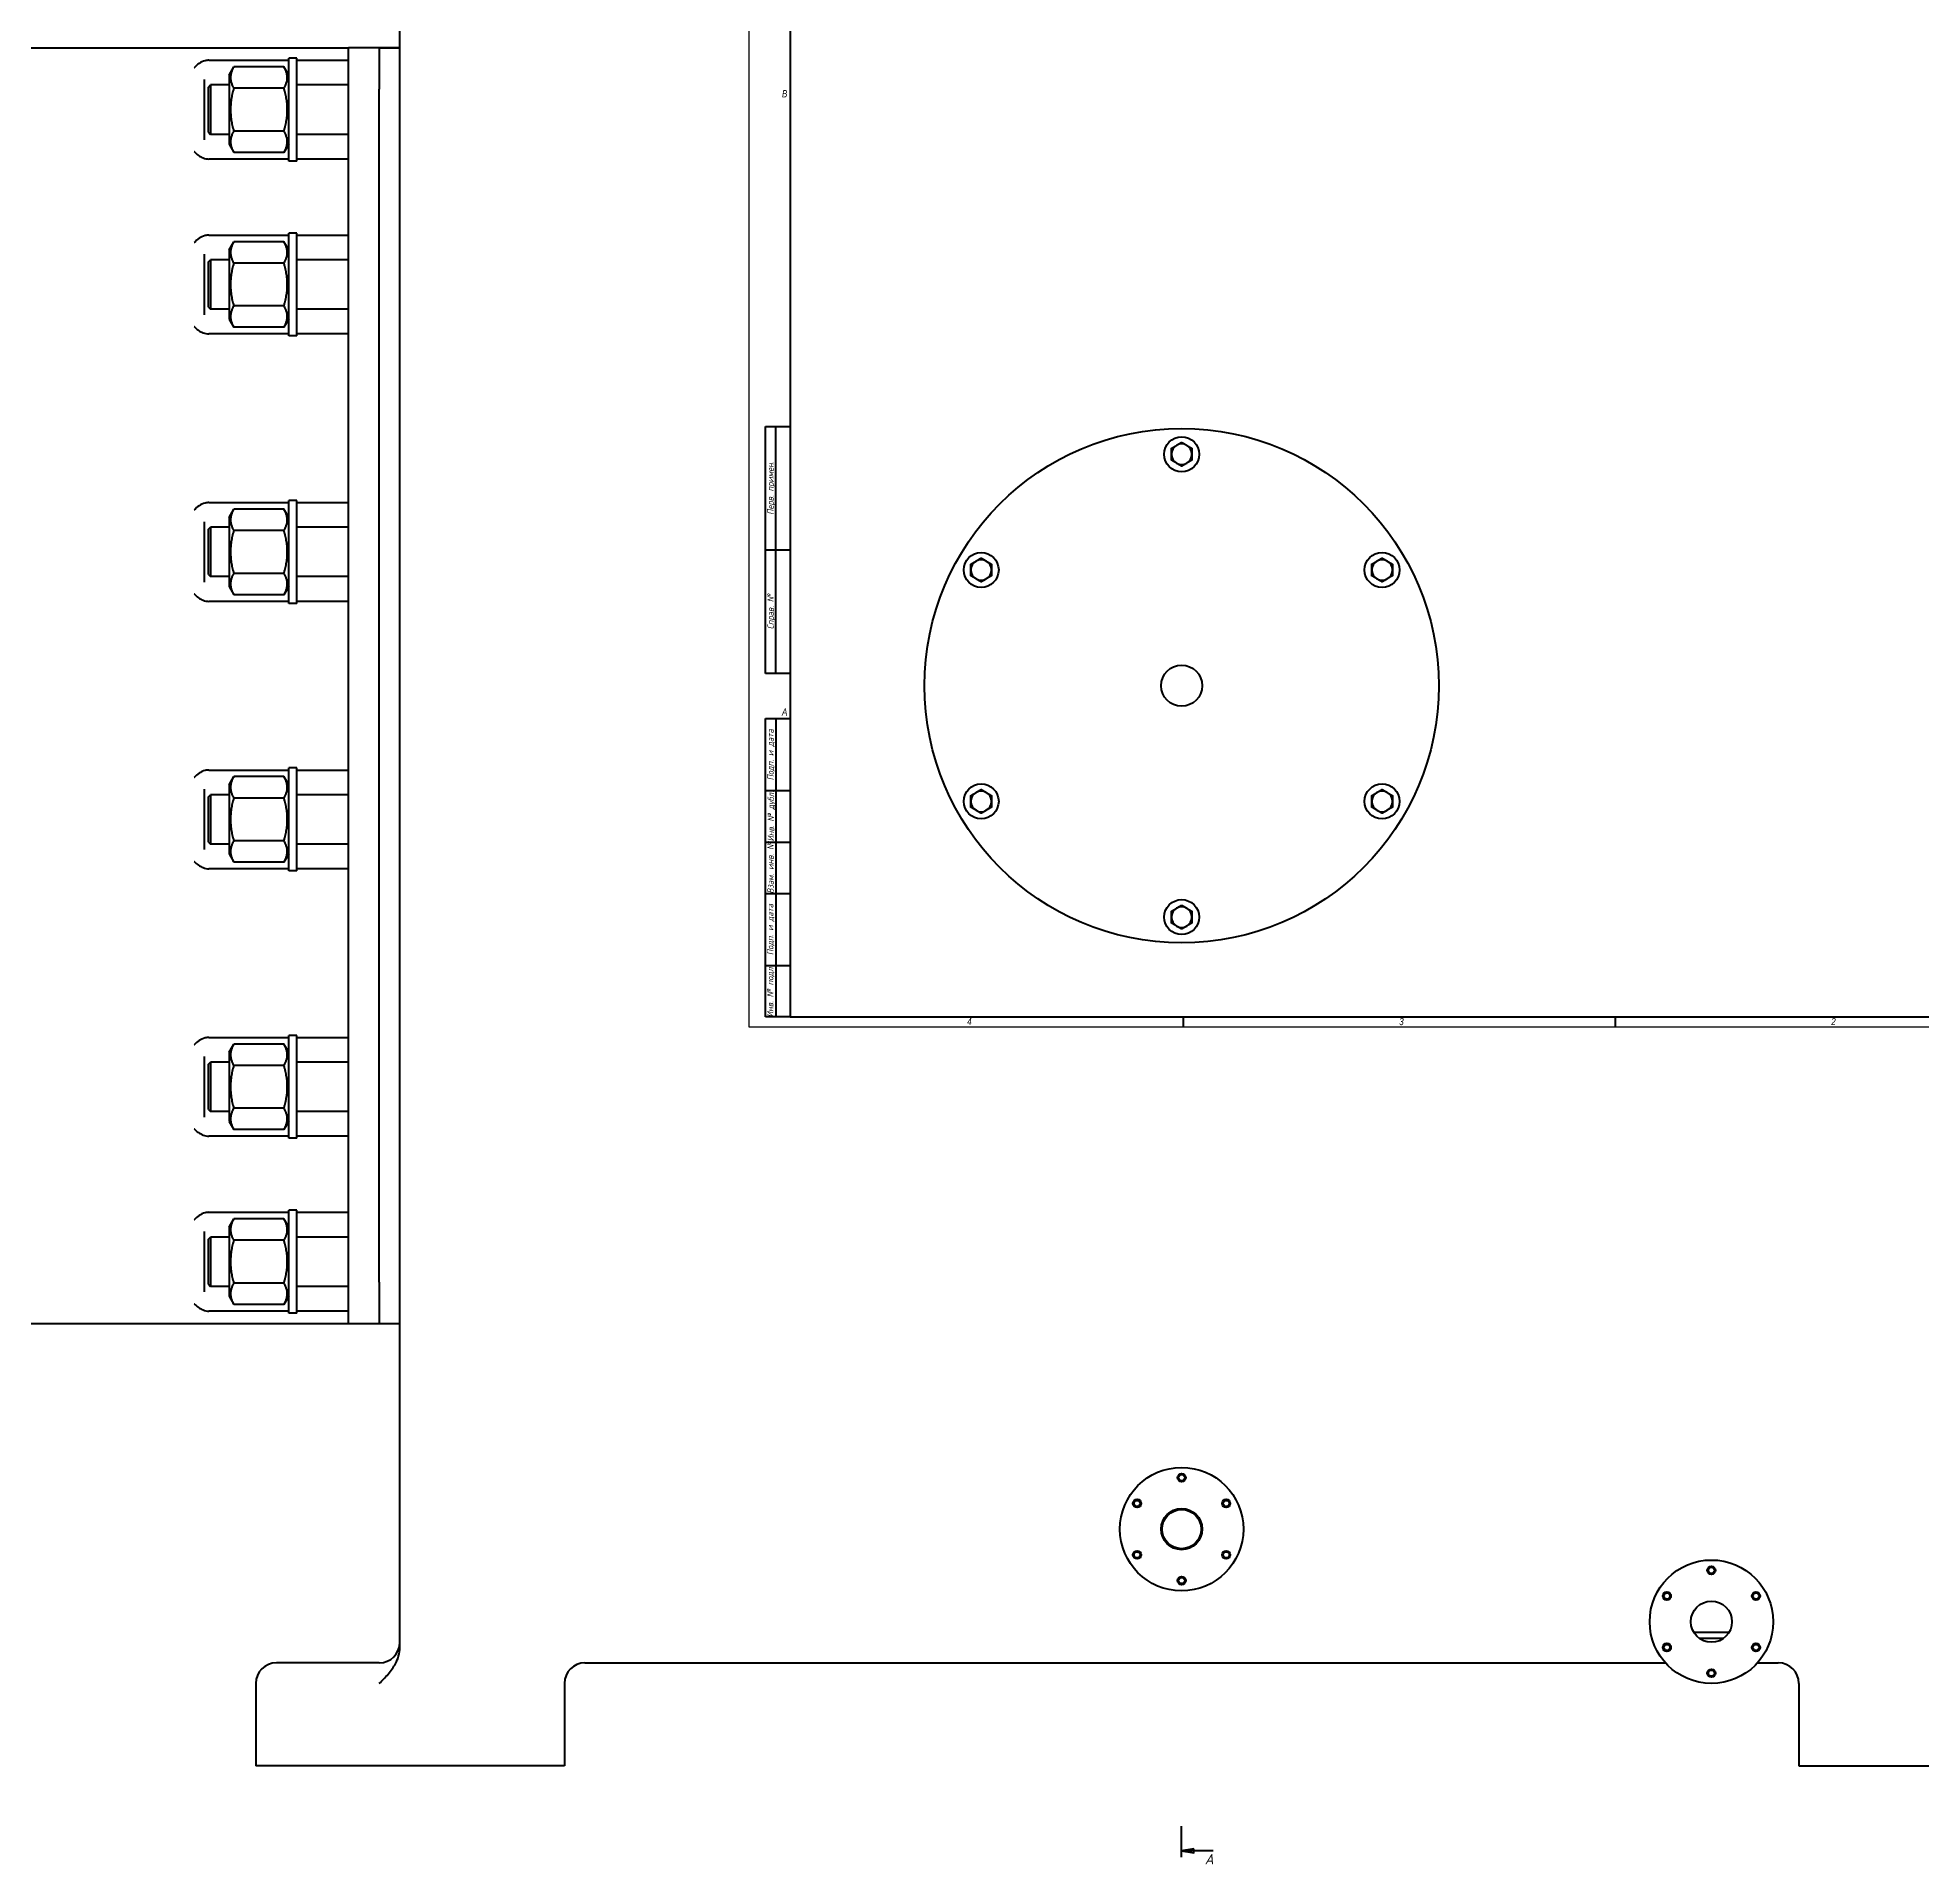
# Model space of a CAD drawing. Header units: millimetres. Extents: x -3927 to 2971, y -407 to 932.
# Drawn here: x -346 to 570, y -407 to 481 of the extents above; entities that cross this region are included whole.
import ezdxf
from ezdxf.enums import TextEntityAlignment as Align

# ---------------------------------------------------------------- set-up
doc = ezdxf.new("R2018")
doc.units = ezdxf.units.MM
doc.linetypes.add('CHAIN', pattern=[0.7087, 0.4724, -0.0591, 0.1181, -0.0591])
for name, color, linetype, lineweight in [('Видимый контур (ГОСТ)', 7, 'Continuous', 50), ('Кромка (ГОСТ)', 7, 'Continuous', 50), ('Линия  разреза (ГОСТ)', 7, 'CHAIN', 70), ('Обозначение (ГОСТ)', 7, 'Continuous', 25), ('Эскизная геометрия (ГОСТ)', 7, 'Continuous', 50)]:
    doc.layers.add(name, color=color, linetype=linetype, lineweight=lineweight)
doc.styles.add('Альтернативный текст (ГОСТ)', font='', dxfattribs={"width": 0.8})
doc.styles.add('Стиль текста112', font='GOST Common Italic.ttf', dxfattribs={"width": 0.8})
doc.styles.add('Увеличенный текст (ГОСТ)', font='GOST Common Italic.ttf')
doc.styles.get('Альтернативный текст (ГОСТ)').set_extended_font_data('Arial', italic=True)

# ---------------------------------------------------------------- blocks, each defined once
blk = doc.blocks.new('Рамки ГОСТ - A1')
at = {"layer": 'Кромка (ГОСТ)', "lineweight": 25}
for p, q in [((0, 0), (0, 594)), ((0, 594), (841, 594)), ((841, 594), (841, 0)), ((841, 0), (0, 0))]:
    blk.add_line(p, q, dxfattribs=at)
at = {"layer": 'Кромка (ГОСТ)'}
for p, q in [((836, 589), (20, 589)), ((20, 589), (20, 5)), ((211, 589), (211, 594)), ((421, 589), (421, 594)), ((631, 589), (631, 594)), ((836, 5), (836, 589)), ((836, 297), (841, 297)), ((20, 5), (836, 5)), ((211, 5), (211, 0)), ((421, 5), (421, 0)), ((631, 5), (631, 0))]:
    blk.add_line(p, q, dxfattribs=at)
at = {"layer": 'Кромка (ГОСТ)', "attachment_point": 1, "style": 'Альтернативный текст (ГОСТ)'}
for s, insert, char_height in [('\\A1;\\fArial|b0|i1;\\H3.5000;4', (106, 593.5), 3.5), ('\\A1;\\fArial|b0|i1;\\H3.5000;3', (316, 593.5), 3.5), ('\\A1;\\fArial|b0|i1;\\H3.5000;2', (526, 593.5), 3.5), ('\\A1;\\fArial|b0|i1;\\H3.5000;1', (736, 593.5), 3.5), ('\\A1;\\fArial|b0|i1;\\H3.5000;B', (16, 455.5), 3.5), ('\\A1;\\fArial|b0|i1;\\H3.5000;B', (837, 445.5), 3.5), ('\\A1;\\fArial|b0|i1;\\H3.5000;A', (16, 155), 3.5), ('\\A1;\\fArial|b0|i1;\\H3.5000;A', (837, 148.5), 3.5), ('\\A1;\\fArial|b0|i1;\\H3.5000;4', (106, 4.5), 3.5), ('\\A1;\\fArial|b0|i1;\\H3.5000;3', (316, 4.5), 3.5), ('\\A1;\\fArial|b0|i1;\\H3.5000;2', (526, 4.5), 3.5), ('\\A1;\\fArial|b0|i1;\\H3.5000;1', (736, 4.5), 3.5), ('\\A1;\\fGOST Common|b0|i1;\\H3.1700;Формат A1', (791, 4.5), 3.17)]:
    blk.add_mtext(s, dxfattribs=dict(at, insert=insert, char_height=char_height))
blk = doc.blocks.new('ГОСТ - Доп. графы 1')
at = {"layer": 'Эскизная геометрия (ГОСТ)'}
for p, q in [((-12, 0), (-12, 145)), ((-12, 145), (0, 145)), ((-7, 145), (-7, 0)), ((-12, 110), (-7, 110)), ((-7, 110), (0, 110)), ((-12, 85), (-7, 85)), ((-7, 85), (0, 85)), ((-12, 60), (-7, 60)), ((-7, 60), (0, 60)), ((-12, 25), (-7, 25)), ((-7, 25), (0, 25)), ((0, 0), (-12, 0))]:
    blk.add_line(p, q, dxfattribs=at)
at = {"layer": 'Обозначение (ГОСТ)', "char_height": 3.17, "attachment_point": 5, "rotation": 90, "style": 'Альтернативный текст (ГОСТ)'}
for s, insert, width in [('\\fGOST Common|b0|i1;\\H3.1700;Подп. и дата', (-9.37, 127.41), 34.7679), ('\\fGOST Common|b0|i1;\\H3.1700;Инв. № дубл.', (-8.95, 97.55), 24.8438), ('\\fGOST Common|b0|i1;\\H3.1700;Взам. инв. №', (-9.58, 72.53), 24.8669), ('\\fGOST Common|b0|i1;\\H3.1700;Подп. и дата', (-9.5, 42.47), 35.1486), ('\\fGOST Common|b0|i1;\\H3.1700;Инв. № подл.', (-9.5, 12.41), 24.9618)]:
    blk.add_mtext(s, dxfattribs=dict(at, insert=insert, width=width))
at = {"layer": 'Обозначение (ГОСТ)', "style": 'Стиль текста112', "width": 0.8}
for tag, p in [('Подп._и_дата_2', (-3.53, 127.51)), ('Инв._номер_дубликата', (-3.41, 97.47)), ('Взамен_инв._номера', (-3.46, 72.53)), ('Подп._и_дата_1', (-3.42, 42.35)), ('ИНВЕНТАРНЫЙ_НОМЕР', (-3.33, 12.68))]:
    blk.add_attdef(tag, text='', height=3.17, rotation=90, dxfattribs=at).set_placement(p, align=Align.MIDDLE_CENTER)
blk = doc.blocks.new('ГОСТ - Доп. графы 2')
at = {"layer": 'Эскизная геометрия (ГОСТ)'}
for p, q in [((-12, 0), (-12, 120)), ((-12, 120), (0, 120)), ((-7, 0), (-7, 120)), ((-12, 60), (0, 60)), ((0, 0), (-12, 0))]:
    blk.add_line(p, q, dxfattribs=at)
at = {"layer": 'Обозначение (ГОСТ)', "char_height": 3.17, "attachment_point": 5, "rotation": 90, "style": 'Альтернативный текст (ГОСТ)'}
for s, insert, width in [('\\fGOST Common|b0|i1;\\H3.1700;Перв. примен.', (-9.19, 90.05), 60.0143), ('\\fGOST Common|b0|i1;\\H3.1700;Справ. №', (-9.1, 30), 59.9357)]:
    blk.add_mtext(s, dxfattribs=dict(at, insert=insert, width=width))
at = {"layer": 'Обозначение (ГОСТ)', "style": 'Стиль текста112', "width": 0.8}
for tag, p in [('Первичная_применяемость', (-3.65, 90.03)), ('Справочный_номер', (-3.55, 30.02))]:
    blk.add_attdef(tag, text='', height=3.17, rotation=90, dxfattribs=at).set_placement(p, align=Align.MIDDLE_CENTER)
blk = doc.blocks.new('2dTransSection0')
at = {"layer": 'Линия  разреза (ГОСТ)', "linetype": 'Continuous', "lineweight": 140}
for p, q in [((210.25, 913.9), (210.25, 928.9)), ((210.25, -403.42), (210.25, -388.42))]:
    blk.add_line(p, q, dxfattribs=at)
at = {"layer": 'Линия  разреза (ГОСТ)', "linetype": 'Continuous'}
for p, q in [((216.25, 926.9), (210.25, 925.9)), ((216.25, 925.9), (210.25, 925.9)), ((210.25, 925.9), (216.25, 924.9)), ((216.25, 924.9), (216.25, 926.9)), ((225.55, 925.9), (216.25, 925.9)), ((216.25, -399.42), (210.25, -400.42)), ((216.25, -400.42), (210.25, -400.42)), ((210.25, -400.42), (216.25, -401.42)), ((216.25, -401.42), (216.25, -399.42)), ((225.55, -400.42), (216.25, -400.42))]:
    blk.add_line(p, q, dxfattribs=at)
at = {"layer": 'Линия  разреза (ГОСТ)', "linetype": 'Continuous', "flags": 128}
for points in [[(216.25, 926.9), (210.25, 925.9), (216.25, 924.9), (216.25, 926.9)], [(216.25, -399.42), (210.25, -400.42), (216.25, -401.42), (216.25, -399.42)]]:
    blk.add_lwpolyline(points, dxfattribs=at)
at = {"layer": 'Линия  разреза (ГОСТ)'}
for points in [[(216.25, 926.9), (210.25, 925.9), (216.25, 924.9), (216.25, 926.9)], [(216.25, -399.42), (210.25, -400.42), (216.25, -401.42), (216.25, -399.42)]]:
    blk.add_solid(points, dxfattribs=at)
at = {"layer": 'Линия  разреза (ГОСТ)', "char_height": 5, "attachment_point": 7, "style": 'Увеличенный текст (ГОСТ)'}
for insert in [(221.46, 927.4), (221.46, -406.92)]:
    blk.add_mtext('A', dxfattribs=dict(at, insert=insert))

msp = doc.modelspace()

# ---------------------------------------------------------------- linework, layer by layer
at = {"layer": 'Видимый контур (ГОСТ)'}
for p, q in [((-169.75, -301.68), (-169.75, 581)), ((-753.18, 476), (-194.75, 476)), ((-262.53, 470), (-223.75, 470)), ((-223.75, 421), (-223.75, 471)), ((-219.75, 471), (-223.75, 471)), ((-219.75, 421), (-219.75, 471)), ((-219.75, 470), (-194.75, 470)), ((-194.75, 456), (-194.75, 476)), ((-169.75, 476), (-194.75, 476)), ((-179.75, 476), (-169.75, 476)), ((-179.75, 476), (-179.75, 456)), ((-264.75, 431.3), (-264.75, 460.7)), ((-252.75, 462.8), (-250.45, 466.78)), ((-252.75, 462.8), (-252.75, 429.2)), ((-226.05, 466.78), (-250.45, 466.78)), ((-223.75, 462.8), (-226.05, 466.78)), ((-262.75, 457), (-261.75, 458)), ((-262.75, 435), (-262.75, 457)), ((-261.75, 458), (-261.75, 434)), ((-252.75, 458), (-261.75, 458)), ((-226.05, 456.39), (-250.45, 456.39)), ((-194.75, 458), (-219.75, 458)), ((-194.75, -124), (-194.75, 456)), ((-179.75, -124), (-179.75, 456)), ((-262.75, 435), (-261.75, 434)), ((-252.75, 434), (-261.75, 434)), ((-226.05, 435.61), (-250.45, 435.61)), ((-194.75, 434), (-219.75, 434)), ((-223.75, 422), (-262.53, 422)), ((-252.75, 429.2), (-250.45, 425.22)), ((-226.05, 425.22), (-250.45, 425.22)), ((-223.75, 429.2), (-226.05, 425.22)), ((-194.75, 422), (-219.75, 422)), ((-219.75, 421), (-223.75, 421)), ((-262.53, 385), (-223.75, 385)), ((-223.75, 336), (-223.75, 386)), ((-219.75, 386), (-223.75, 386)), ((-219.75, 336), (-219.75, 386)), ((-219.75, 385), (-194.75, 385)), ((-264.75, 346.3), (-264.75, 375.7)), ((-252.75, 377.8), (-250.45, 381.78)), ((-252.75, 377.8), (-252.75, 344.2)), ((-226.05, 381.78), (-250.45, 381.78)), ((-223.75, 377.8), (-226.05, 381.78)), ((-262.75, 372), (-261.75, 373)), ((-262.75, 350), (-262.75, 372)), ((-261.75, 373), (-261.75, 349)), ((-252.75, 373), (-261.75, 373)), ((-226.05, 371.39), (-250.45, 371.39)), ((-194.75, 373), (-219.75, 373)), ((-262.75, 350), (-261.75, 349)), ((-252.75, 349), (-261.75, 349)), ((-226.05, 350.61), (-250.45, 350.61)), ((-194.75, 349), (-219.75, 349)), ((-252.75, 344.2), (-250.45, 340.22)), ((-226.05, 340.22), (-250.45, 340.22)), ((-223.75, 344.2), (-226.05, 340.22)), ((-223.75, 337), (-262.53, 337)), ((-219.75, 336), (-223.75, 336)), ((-194.75, 337), (-219.75, 337)), ((-262.53, 255), (-223.75, 255)), ((-252.75, 247.8), (-250.45, 251.78)), ((-252.75, 247.8), (-252.75, 214.2)), ((-226.05, 251.78), (-250.45, 251.78)), ((-223.75, 247.8), (-226.05, 251.78)), ((-223.75, 206), (-223.75, 256)), ((-219.75, 256), (-223.75, 256)), ((-219.75, 206), (-219.75, 256)), ((-219.75, 255), (-194.75, 255)), ((-264.75, 216.3), (-264.75, 245.7)), ((-262.75, 242), (-261.75, 243)), ((-262.75, 220), (-262.75, 242)), ((-261.75, 243), (-261.75, 219)), ((-252.75, 243), (-261.75, 243)), ((-226.05, 241.39), (-250.45, 241.39)), ((-194.75, 243), (-219.75, 243)), ((-262.75, 220), (-261.75, 219)), ((-226.05, 220.61), (-250.45, 220.61)), ((-252.75, 219), (-261.75, 219)), ((-252.75, 214.2), (-250.45, 210.22)), ((-223.75, 214.2), (-226.05, 210.22)), ((-194.75, 219), (-219.75, 219)), ((-223.75, 207), (-262.53, 207)), ((-226.05, 210.22), (-250.45, 210.22)), ((-219.75, 206), (-223.75, 206)), ((-194.75, 207), (-219.75, 207)), ((-262.53, 125), (-223.75, 125)), ((-252.75, 117.8), (-250.45, 121.78)), ((-226.05, 121.78), (-250.45, 121.78)), ((-223.75, 117.8), (-226.05, 121.78)), ((-223.75, 76), (-223.75, 126)), ((-219.75, 126), (-223.75, 126)), ((-219.75, 76), (-219.75, 126)), ((-219.75, 125), (-194.75, 125)), ((-264.75, 86.3), (-264.75, 115.7)), ((-262.75, 112), (-261.75, 113)), ((-262.75, 90), (-262.75, 112)), ((-261.75, 113), (-261.75, 89)), ((-252.75, 113), (-261.75, 113)), ((-252.75, 117.8), (-252.75, 84.2)), ((-226.05, 111.39), (-250.45, 111.39)), ((-194.75, 113), (-219.75, 113)), ((-262.75, 90), (-261.75, 89)), ((-252.75, 89), (-261.75, 89)), ((-252.75, 84.2), (-250.45, 80.22)), ((-226.05, 90.61), (-250.45, 90.61)), ((-223.75, 84.2), (-226.05, 80.22)), ((-194.75, 89), (-219.75, 89)), ((-223.75, 77), (-262.53, 77)), ((-226.05, 80.22), (-250.45, 80.22)), ((-219.75, 76), (-223.75, 76)), ((-194.75, 77), (-219.75, 77)), ((-262.53, -5), (-223.75, -5)), ((-252.75, -12.2), (-250.45, -8.22)), ((-226.05, -8.22), (-250.45, -8.22)), ((-223.75, -12.2), (-226.05, -8.22)), ((-223.75, -54), (-223.75, -4)), ((-219.75, -4), (-223.75, -4)), ((-219.75, -54), (-219.75, -4)), ((-219.75, -5), (-194.75, -5)), ((-264.75, -43.7), (-264.75, -14.3)), ((-262.75, -18), (-261.75, -17)), ((-262.75, -40), (-262.75, -18)), ((-261.75, -17), (-261.75, -41)), ((-252.75, -17), (-261.75, -17)), ((-252.75, -12.2), (-252.75, -45.8)), ((-194.75, -17), (-219.75, -17)), ((-226.05, -18.61), (-250.45, -18.61)), ((-262.75, -40), (-261.75, -41)), ((-252.75, -41), (-261.75, -41)), ((-252.75, -45.8), (-250.45, -49.78)), ((-226.05, -39.39), (-250.45, -39.39)), ((-223.75, -45.8), (-226.05, -49.78)), ((-194.75, -41), (-219.75, -41)), ((-223.75, -53), (-262.53, -53)), ((-226.05, -49.78), (-250.45, -49.78)), ((-219.75, -54), (-223.75, -54)), ((-194.75, -53), (-219.75, -53)), ((-262.53, -90), (-223.75, -90)), ((-223.75, -139), (-223.75, -89)), ((-219.75, -89), (-223.75, -89)), ((-219.75, -139), (-219.75, -89)), ((-219.75, -90), (-194.75, -90)), ((-264.75, -128.7), (-264.75, -99.3)), ((-252.75, -97.2), (-250.45, -93.22)), ((-252.75, -97.2), (-252.75, -130.8)), ((-226.05, -93.22), (-250.45, -93.22)), ((-223.75, -97.2), (-226.05, -93.22)), ((-262.75, -103), (-261.75, -102)), ((-262.75, -125), (-262.75, -103)), ((-261.75, -102), (-261.75, -126)), ((-252.75, -102), (-261.75, -102)), ((-226.05, -103.61), (-250.45, -103.61)), ((-194.75, -102), (-219.75, -102)), ((-262.75, -125), (-261.75, -126)), ((-252.75, -126), (-261.75, -126)), ((-226.05, -124.39), (-250.45, -124.39)), ((-194.75, -126), (-219.75, -126)), ((-194.75, -144), (-194.75, -124)), ((-179.75, -124), (-179.75, -144)), ((-252.75, -130.8), (-250.45, -134.78)), ((-226.05, -134.78), (-250.45, -134.78)), ((-223.75, -130.8), (-226.05, -134.78)), ((-824.75, -144), (-194.75, -144)), ((-223.75, -138), (-262.53, -138)), ((-219.75, -139), (-223.75, -139)), ((-194.75, -138), (-219.75, -138)), ((-194.75, -144), (-169.75, -144)), ((-179.75, -144), (-169.75, -144)), ((459.09, -294), (476.41, -294)), ((461.75, -297), (473.75, -297)), ((-179.75, -309), (-229.75, -309)), ((-79.75, -309), (445.39, -309)), ((490.11, -309), (500.25, -309)), ((-239.75, -319), (-239.75, -359)), ((-89.75, -319), (-89.75, -359)), ((510.25, -319), (510.25, -359)), ((-229.75, -359), (-239.75, -359)), ((-89.75, -359), (-229.75, -359)), ((510.25, -359), (650.25, -359))]:
    msp.add_line(p, q, dxfattribs=at)
for centre, radius in [((210.25, 166), 125), ((210.25, 278.5), 8.5), ((112.82, 222.25), 8.5), ((307.68, 222.25), 8.5), ((210.25, 166), 10), ((112.82, 109.75), 8.5), ((307.68, 109.75), 8.5), ((210.25, 53.5), 8.5), ((210.25, -244), 30), ((210.25, -219), 2), ((210.25, -219), 1.5), ((188.6, -231.5), 2), ((188.6, -231.5), 1.5), ((210.25, -244), 10), ((210.25, -244), 9.5), ((231.9, -231.5), 2), ((231.9, -231.5), 1.5), ((188.6, -256.5), 2), ((188.6, -256.5), 1.5), ((231.9, -256.5), 2), ((231.9, -256.5), 1.5), ((467.75, -289), 30), ((467.75, -264), 2), ((467.75, -264), 1.5), ((210.25, -269), 2), ((210.25, -269), 1.5), ((446.1, -276.5), 2), ((489.4, -276.5), 2), ((446.1, -276.5), 1.5), ((467.75, -289), 10), ((489.4, -276.5), 1.5), ((446.1, -301.5), 2), ((446.1, -301.5), 1.5), ((489.4, -301.5), 2), ((489.4, -301.5), 1.5), ((467.75, -314), 2), ((467.75, -314), 1.5)]:
    msp.add_circle(centre, radius, dxfattribs=at)
for centre, radius, start, end in [((210.25, 278.5), 5, 120, 180), ((210.25, 278.5), 5, 180, 240), ((210.25, 278.5), 5, 60, 120), ((210.25, 278.5), 5, 0, 60), ((210.25, 278.5), 5, 300, 0), ((210.25, 278.5), 5, 240, 300), ((112.82, 222.25), 5, 120, 180), ((112.82, 222.25), 5, 180, 240), ((112.82, 222.25), 5, 60, 120), ((112.82, 222.25), 5, 0, 60), ((112.82, 222.25), 5, 300, 0), ((307.68, 222.25), 5, 120, 180), ((307.68, 222.25), 5, 180, 240), ((307.68, 222.25), 5, 60, 120), ((307.68, 222.25), 5, 0, 60), ((307.68, 222.25), 5, 300, 0), ((112.82, 222.25), 5, 240, 300), ((307.68, 222.25), 5, 240, 300), ((112.82, 109.75), 5, 120, 180), ((112.82, 109.75), 5, 60, 120), ((112.82, 109.75), 5, 0, 60), ((307.68, 109.75), 5, 120, 180), ((307.68, 109.75), 5, 60, 120), ((307.68, 109.75), 5, 0, 60), ((112.82, 109.75), 5, 180, 240), ((112.82, 109.75), 5, 240, 300), ((112.82, 109.75), 5, 300, 0), ((307.68, 109.75), 5, 180, 240), ((307.68, 109.75), 5, 240, 300), ((307.68, 109.75), 5, 300, 0), ((210.25, 53.5), 5, 120, 180), ((210.25, 53.5), 5, 60, 120), ((210.25, 53.5), 5, 0, 60), ((210.25, 53.5), 5, 180, 240), ((210.25, 53.5), 5, 240, 300), ((210.25, 53.5), 5, 300, 0), ((-179.75, -299), 10, 270, 0), ((-229.75, -319), 10, 90, 180), ((-79.75, -319), 10, 90, 180), ((500.25, -319), 10, 0, 90)]:
    msp.add_arc(centre, radius, start, end, dxfattribs=at)
for points, knots in [([(-262.53, 470), (-263.14, 470), (-263.75, 469.93), (-265.56, 469.5), (-266.54, 468.97), (-268.14, 467.91), (-268.94, 467.21), (-269.74, 466.4), (-269.75, 466.4), (-269.75, 466.4)], [0, 0, 0, 0, 0.182743, 0.182743, 0.556925, 0.556925, 1.019099, 1.019099, 1.020992, 1.020992, 1.020992, 1.020992]), ([(-269.75, 425.6), (-269.75, 425.6), (-269.74, 425.6), (-269.09, 424.94), (-268.39, 424.31), (-266.93, 423.26), (-266.19, 422.85), (-264.47, 422.19), (-263.51, 422), (-262.53, 422)], [-0.0013895, -0.0013895, -0.0013895, -0.0013895, 0, 0, 0.2765616, 0.2765616, 0.533128, 0.533128, 0.8265328, 0.8265328, 0.8265328, 0.8265328]), ([(-262.53, 385), (-263.14, 385), (-263.75, 384.93), (-265.56, 384.5), (-266.54, 383.97), (-268.14, 382.91), (-268.94, 382.21), (-269.74, 381.4), (-269.75, 381.4), (-269.75, 381.4)], [0, 0, 0, 0, 0.182743, 0.182743, 0.556925, 0.556925, 1.019096, 1.019096, 1.020989, 1.020989, 1.020989, 1.020989]), ([(-269.75, 340.6), (-269.75, 340.6), (-269.74, 340.6), (-269.09, 339.94), (-268.39, 339.31), (-266.93, 338.26), (-266.19, 337.85), (-264.47, 337.19), (-263.51, 337), (-262.53, 337)], [-0.0013895, -0.0013895, -0.0013895, -0.0013895, 0, 0, 0.2765611, 0.2765611, 0.5331269, 0.5331269, 0.826531, 0.826531, 0.826531, 0.826531]), ([(-262.53, 255), (-263.14, 255), (-263.75, 254.93), (-265.56, 254.5), (-266.54, 253.97), (-268.14, 252.91), (-268.94, 252.21), (-269.74, 251.4), (-269.75, 251.4), (-269.75, 251.4)], [0, 0, 0, 0, 0.182743, 0.182743, 0.556925, 0.556925, 1.019099, 1.019099, 1.020992, 1.020992, 1.020992, 1.020992]), ([(-269.75, 210.6), (-269.75, 210.6), (-269.74, 210.6), (-269.09, 209.94), (-268.39, 209.31), (-266.93, 208.26), (-266.19, 207.85), (-264.47, 207.19), (-263.51, 207), (-262.53, 207)], [-0.0013895, -0.0013895, -0.0013895, -0.0013895, 0, 0, 0.2765616, 0.2765616, 0.533128, 0.533128, 0.8265328, 0.8265328, 0.8265328, 0.8265328]), ([(-262.53, 125), (-263.14, 125), (-263.75, 124.93), (-265.56, 124.5), (-266.54, 123.97), (-268.14, 122.91), (-268.94, 122.21), (-269.74, 121.4), (-269.75, 121.4), (-269.75, 121.4)], [0, 0, 0, 0, 0.182743, 0.182743, 0.556925, 0.556925, 1.019099, 1.019099, 1.020992, 1.020992, 1.020992, 1.020992]), ([(-269.75, 80.6), (-269.75, 80.6), (-269.74, 80.6), (-269.09, 79.94), (-268.39, 79.31), (-266.93, 78.26), (-266.19, 77.85), (-264.47, 77.19), (-263.51, 77), (-262.53, 77)], [-0.0013895, -0.0013895, -0.0013895, -0.0013895, 0, 0, 0.2765628, 0.2765628, 0.5331303, 0.5331303, 0.8265363, 0.8265363, 0.8265363, 0.8265363]), ([(-262.53, -5), (-263.14, -5), (-263.75, -5.07), (-265.56, -5.5), (-266.54, -6.03), (-268.14, -7.09), (-268.94, -7.79), (-269.74, -8.6), (-269.75, -8.6), (-269.75, -8.6)], [0, 0, 0, 0, 0.182743, 0.182743, 0.556925, 0.556925, 1.019099, 1.019099, 1.020992, 1.020992, 1.020992, 1.020992]), ([(-269.75, -49.4), (-269.75, -49.4), (-269.74, -49.4), (-269.09, -50.06), (-268.39, -50.69), (-266.93, -51.74), (-266.19, -52.15), (-264.47, -52.81), (-263.51, -53), (-262.53, -53)], [-0.0013895, -0.0013895, -0.0013895, -0.0013895, 0, 0, 0.2765616, 0.2765616, 0.533128, 0.533128, 0.8265328, 0.8265328, 0.8265328, 0.8265328]), ([(-262.53, -90), (-263.14, -90), (-263.75, -90.07), (-265.56, -90.5), (-266.54, -91.03), (-268.14, -92.09), (-268.94, -92.79), (-269.74, -93.6), (-269.75, -93.6), (-269.75, -93.6)], [0, 0, 0, 0, 0.182743, 0.182743, 0.556925, 0.556925, 1.019093, 1.019093, 1.020986, 1.020986, 1.020986, 1.020986]), ([(-269.75, -134.4), (-269.75, -134.4), (-269.74, -134.4), (-269.09, -135.06), (-268.39, -135.69), (-266.93, -136.74), (-266.19, -137.15), (-264.47, -137.81), (-263.51, -138), (-262.53, -138)], [-0.0013895, -0.0013895, -0.0013895, -0.0013895, 0, 0, 0.2765616, 0.2765616, 0.533128, 0.533128, 0.8265328, 0.8265328, 0.8265328, 0.8265328]), ([(-179.75, -319), (-178.36, -317.61), (-176.84, -316.09), (-174.04, -312.85), (-172.78, -311.12), (-171.25, -308.27), (-170.7, -306.99), (-169.94, -304.33), (-169.75, -302.95), (-169.75, -301.68)], [0, 0, 0, 0, 0.587814, 0.587814, 1.175628, 1.175628, 1.557944, 1.557944, 1.94026, 1.94026, 1.94026, 1.94026])]:
    msp.add_open_spline(points, degree=3, knots=knots, dxfattribs=at)
for points, weights in [([(-250.45, 466.78), (-253.45, 461.59), (-250.45, 456.39)], [1.09321713788, 1.26233841767, 1.09321713788]), ([(-226.05, 456.39), (-223.05, 461.59), (-226.05, 466.78)], [1.09321713788, 1.26233841767, 1.09321713788]), ([(-250.45, 456.39), (-253.45, 446), (-250.45, 435.61)], [1.09321713788, 1.26233841767, 1.09321713788]), ([(-226.05, 435.61), (-223.05, 446), (-226.05, 456.39)], [1.09321713788, 1.26233841767, 1.09321713788]), ([(-250.45, 435.61), (-253.45, 430.41), (-250.45, 425.22)], [1.09321713788, 1.26233841767, 1.09321713788]), ([(-226.05, 425.22), (-223.05, 430.41), (-226.05, 435.61)], [1.09321713788, 1.26233841767, 1.09321713788]), ([(-250.45, 381.78), (-253.45, 376.59), (-250.45, 371.39)], [1.09321713788, 1.26233841767, 1.09321713788]), ([(-226.05, 371.39), (-223.05, 376.59), (-226.05, 381.78)], [1.09321713788, 1.26233841767, 1.09321713788]), ([(-250.45, 371.39), (-253.45, 361), (-250.45, 350.61)], [1.09321713788, 1.26233841767, 1.09321713788]), ([(-226.05, 350.61), (-223.05, 361), (-226.05, 371.39)], [1.09321713788, 1.26233841767, 1.09321713788]), ([(-250.45, 350.61), (-253.45, 345.41), (-250.45, 340.22)], [1.09321713788, 1.26233841767, 1.09321713788]), ([(-226.05, 340.22), (-223.05, 345.41), (-226.05, 350.61)], [1.09321713788, 1.26233841767, 1.09321713788]), ([(207.75, 282.83), (208.91, 283.5), (210.25, 284.27)], [1, 1.13093581243, 1.18718660813]), ([(210.25, 284.27), (211.59, 283.5), (212.75, 282.83)], [1.18718660813, 1.13093581243, 1]), ([(205.25, 281.39), (206.59, 282.16), (207.75, 282.83)], [1.18718660813, 1.13093581243, 1]), ([(205.25, 278.5), (205.25, 279.84), (205.25, 281.39)], [1, 1.13093581243, 1.18718660813]), ([(205.25, 275.61), (205.25, 277.16), (205.25, 278.5)], [1.18718660813, 1.13093581243, 1]), ([(207.75, 274.17), (206.59, 274.84), (205.25, 275.61)], [1, 1.13093581243, 1.18718660813]), ([(212.75, 282.83), (213.91, 282.16), (215.25, 281.39)], [1, 1.13093581243, 1.18718660813]), ([(215.25, 275.61), (213.91, 274.84), (212.75, 274.17)], [1.18718660813, 1.13093581243, 1]), ([(215.25, 281.39), (215.25, 279.84), (215.25, 278.5)], [1.18718660813, 1.13093581243, 1]), ([(215.25, 278.5), (215.25, 277.16), (215.25, 275.61)], [1, 1.13093581243, 1.18718660813]), ([(210.25, 272.73), (208.91, 273.5), (207.75, 274.17)], [1.18718660813, 1.13093581243, 1]), ([(212.75, 274.17), (211.59, 273.5), (210.25, 272.73)], [1, 1.13093581243, 1.18718660813]), ([(-250.45, 251.78), (-253.45, 246.59), (-250.45, 241.39)], [1.09321713788, 1.26233841767, 1.09321713788]), ([(-226.05, 241.39), (-223.05, 246.59), (-226.05, 251.78)], [1.09321713788, 1.26233841767, 1.09321713788]), ([(-250.45, 241.39), (-253.45, 231), (-250.45, 220.61)], [1.09321713788, 1.26233841767, 1.09321713788]), ([(-226.05, 220.61), (-223.05, 231), (-226.05, 241.39)], [1.09321713788, 1.26233841767, 1.09321713788]), ([(-250.45, 220.61), (-253.45, 215.41), (-250.45, 210.22)], [1.09321713788, 1.26233841767, 1.09321713788]), ([(-226.05, 210.22), (-223.05, 215.41), (-226.05, 220.61)], [1.09321713788, 1.26233841767, 1.09321713788]), ([(107.82, 225.14), (109.16, 225.91), (110.32, 226.58)], [1.18718660813, 1.13093581243, 1]), ([(107.82, 222.25), (107.82, 223.59), (107.82, 225.14)], [1, 1.13093581243, 1.18718660813]), ([(107.82, 219.36), (107.82, 220.91), (107.82, 222.25)], [1.18718660813, 1.13093581243, 1]), ([(110.32, 226.58), (111.48, 227.25), (112.82, 228.02)], [1, 1.13093581243, 1.18718660813]), ([(112.82, 228.02), (114.16, 227.25), (115.32, 226.58)], [1.18718660813, 1.13093581243, 1]), ([(115.32, 226.58), (116.48, 225.91), (117.82, 225.14)], [1, 1.13093581243, 1.18718660813]), ([(117.82, 225.14), (117.82, 223.59), (117.82, 222.25)], [1.18718660813, 1.13093581243, 1]), ([(117.82, 222.25), (117.82, 220.91), (117.82, 219.36)], [1, 1.13093581243, 1.18718660813]), ([(302.68, 225.14), (304.02, 225.91), (305.18, 226.58)], [1.18718660813, 1.13093581243, 1]), ([(302.68, 222.25), (302.68, 223.59), (302.68, 225.14)], [1, 1.13093581243, 1.18718660813]), ([(302.68, 219.36), (302.68, 220.91), (302.68, 222.25)], [1.18718660813, 1.13093581243, 1]), ([(305.18, 226.58), (306.34, 227.25), (307.68, 228.02)], [1, 1.13093581243, 1.18718660813]), ([(307.68, 228.02), (309.02, 227.25), (310.18, 226.58)], [1.18718660813, 1.13093581243, 1]), ([(310.18, 226.58), (311.34, 225.91), (312.68, 225.14)], [1, 1.13093581243, 1.18718660813]), ([(312.68, 225.14), (312.68, 223.59), (312.68, 222.25)], [1.18718660813, 1.13093581243, 1]), ([(312.68, 222.25), (312.68, 220.91), (312.68, 219.36)], [1, 1.13093581243, 1.18718660813]), ([(110.32, 217.92), (109.16, 218.59), (107.82, 219.36)], [1, 1.13093581243, 1.18718660813]), ([(112.82, 216.48), (111.48, 217.25), (110.32, 217.92)], [1.18718660813, 1.13093581243, 1]), ([(115.32, 217.92), (114.16, 217.25), (112.82, 216.48)], [1, 1.13093581243, 1.18718660813]), ([(117.82, 219.36), (116.48, 218.59), (115.32, 217.92)], [1.18718660813, 1.13093581243, 1]), ([(305.18, 217.92), (304.02, 218.59), (302.68, 219.36)], [1, 1.13093581243, 1.18718660813]), ([(307.68, 216.48), (306.34, 217.25), (305.18, 217.92)], [1.18718660813, 1.13093581243, 1]), ([(310.18, 217.92), (309.02, 217.25), (307.68, 216.48)], [1, 1.13093581243, 1.18718660813]), ([(312.68, 219.36), (311.34, 218.59), (310.18, 217.92)], [1.18718660813, 1.13093581243, 1]), ([(-250.45, 121.78), (-253.45, 116.59), (-250.45, 111.39)], [1.09321713788, 1.26233841767, 1.09321713788]), ([(-226.05, 111.39), (-223.05, 116.59), (-226.05, 121.78)], [1.09321713788, 1.26233841767, 1.09321713788]), ([(-250.45, 111.39), (-253.45, 101), (-250.45, 90.61)], [1.09321713788, 1.26233841767, 1.09321713788]), ([(-226.05, 90.61), (-223.05, 101), (-226.05, 111.39)], [1.09321713788, 1.26233841767, 1.09321713788]), ([(107.82, 112.64), (109.16, 113.41), (110.32, 114.08)], [1.18718660813, 1.13093581243, 1]), ([(107.82, 109.75), (107.82, 111.09), (107.82, 112.64)], [1, 1.13093581243, 1.18718660813]), ([(110.32, 114.08), (111.48, 114.75), (112.82, 115.52)], [1, 1.13093581243, 1.18718660813]), ([(112.82, 115.52), (114.16, 114.75), (115.32, 114.08)], [1.18718660813, 1.13093581243, 1]), ([(115.32, 114.08), (116.48, 113.41), (117.82, 112.64)], [1, 1.13093581243, 1.18718660813]), ([(117.82, 112.64), (117.82, 111.09), (117.82, 109.75)], [1.18718660813, 1.13093581243, 1]), ([(302.68, 112.64), (304.02, 113.41), (305.18, 114.08)], [1.18718660813, 1.13093581243, 1]), ([(302.68, 109.75), (302.68, 111.09), (302.68, 112.64)], [1, 1.13093581243, 1.18718660813]), ([(305.18, 114.08), (306.34, 114.75), (307.68, 115.52)], [1, 1.13093581243, 1.18718660813]), ([(307.68, 115.52), (309.02, 114.75), (310.18, 114.08)], [1.18718660813, 1.13093581243, 1]), ([(310.18, 114.08), (311.34, 113.41), (312.68, 112.64)], [1, 1.13093581243, 1.18718660813]), ([(312.68, 112.64), (312.68, 111.09), (312.68, 109.75)], [1.18718660813, 1.13093581243, 1]), ([(107.82, 106.86), (107.82, 108.41), (107.82, 109.75)], [1.18718660813, 1.13093581243, 1]), ([(110.32, 105.42), (109.16, 106.09), (107.82, 106.86)], [1, 1.13093581243, 1.18718660813]), ([(112.82, 103.98), (111.48, 104.75), (110.32, 105.42)], [1.18718660813, 1.13093581243, 1]), ([(115.32, 105.42), (114.16, 104.75), (112.82, 103.98)], [1, 1.13093581243, 1.18718660813]), ([(117.82, 106.86), (116.48, 106.09), (115.32, 105.42)], [1.18718660813, 1.13093581243, 1]), ([(117.82, 109.75), (117.82, 108.41), (117.82, 106.86)], [1, 1.13093581243, 1.18718660813]), ([(302.68, 106.86), (302.68, 108.41), (302.68, 109.75)], [1.18718660813, 1.13093581243, 1]), ([(305.18, 105.42), (304.02, 106.09), (302.68, 106.86)], [1, 1.13093581243, 1.18718660813]), ([(307.68, 103.98), (306.34, 104.75), (305.18, 105.42)], [1.18718660813, 1.13093581243, 1]), ([(310.18, 105.42), (309.02, 104.75), (307.68, 103.98)], [1, 1.13093581243, 1.18718660813]), ([(312.68, 106.86), (311.34, 106.09), (310.18, 105.42)], [1.18718660813, 1.13093581243, 1]), ([(312.68, 109.75), (312.68, 108.41), (312.68, 106.86)], [1, 1.13093581243, 1.18718660813]), ([(-250.45, 90.61), (-253.45, 85.41), (-250.45, 80.22)], [1.09321713788, 1.26233841767, 1.09321713788]), ([(-226.05, 80.22), (-223.05, 85.41), (-226.05, 90.61)], [1.09321713788, 1.26233841767, 1.09321713788]), ([(205.25, 56.39), (206.59, 57.16), (207.75, 57.83)], [1.18718660813, 1.13093581243, 1]), ([(205.25, 53.5), (205.25, 54.84), (205.25, 56.39)], [1, 1.13093581243, 1.18718660813]), ([(207.75, 57.83), (208.91, 58.5), (210.25, 59.27)], [1, 1.13093581243, 1.18718660813]), ([(210.25, 59.27), (211.59, 58.5), (212.75, 57.83)], [1.18718660813, 1.13093581243, 1]), ([(212.75, 57.83), (213.91, 57.16), (215.25, 56.39)], [1, 1.13093581243, 1.18718660813]), ([(215.25, 56.39), (215.25, 54.84), (215.25, 53.5)], [1.18718660813, 1.13093581243, 1]), ([(205.25, 50.61), (205.25, 52.16), (205.25, 53.5)], [1.18718660813, 1.13093581243, 1]), ([(207.75, 49.17), (206.59, 49.84), (205.25, 50.61)], [1, 1.13093581243, 1.18718660813]), ([(210.25, 47.73), (208.91, 48.5), (207.75, 49.17)], [1.18718660813, 1.13093581243, 1]), ([(212.75, 49.17), (211.59, 48.5), (210.25, 47.73)], [1, 1.13093581243, 1.18718660813]), ([(215.25, 50.61), (213.91, 49.84), (212.75, 49.17)], [1.18718660813, 1.13093581243, 1]), ([(215.25, 53.5), (215.25, 52.16), (215.25, 50.61)], [1, 1.13093581243, 1.18718660813]), ([(-250.45, -8.22), (-253.45, -13.41), (-250.45, -18.61)], [1.09321713788, 1.26233841767, 1.09321713788]), ([(-226.05, -18.61), (-223.05, -13.41), (-226.05, -8.22)], [1.09321713788, 1.26233841767, 1.09321713788]), ([(-250.45, -18.61), (-253.45, -29), (-250.45, -39.39)], [1.09321713788, 1.26233841767, 1.09321713788]), ([(-226.05, -39.39), (-223.05, -29), (-226.05, -18.61)], [1.09321713788, 1.26233841767, 1.09321713788]), ([(-250.45, -39.39), (-253.45, -44.59), (-250.45, -49.78)], [1.09321713788, 1.26233841767, 1.09321713788]), ([(-226.05, -49.78), (-223.05, -44.59), (-226.05, -39.39)], [1.09321713788, 1.26233841767, 1.09321713788]), ([(-250.45, -93.22), (-253.45, -98.41), (-250.45, -103.61)], [1.09321713788, 1.26233841767, 1.09321713788]), ([(-226.05, -103.61), (-223.05, -98.41), (-226.05, -93.22)], [1.09321713788, 1.26233841767, 1.09321713788]), ([(-250.45, -103.61), (-253.45, -114), (-250.45, -124.39)], [1.09321713788, 1.26233841767, 1.09321713788]), ([(-226.05, -124.39), (-223.05, -114), (-226.05, -103.61)], [1.09321713788, 1.26233841767, 1.09321713788]), ([(-250.45, -124.39), (-253.45, -129.59), (-250.45, -134.78)], [1.09321713788, 1.26233841767, 1.09321713788]), ([(-226.05, -134.78), (-223.05, -129.59), (-226.05, -124.39)], [1.09321713788, 1.26233841767, 1.09321713788])]:
    msp.add_rational_spline(points, weights, degree=2, dxfattribs=at)

# ---------------------------------------------------------------- block references
msp.add_blockref('Рамки ГОСТ - A1', (0, 0))
ref = msp.add_blockref('ГОСТ - Доп. графы 2', (20, 172))
lines = msp.add_mtext('\\W0.8000;', dxfattribs={"layer": 'Обозначение (ГОСТ)', "insert": (16.45, 202.02), "char_height": 3.17, "width": 59.8063, "attachment_point": 5, "rotation": 90, "style": 'Стиль текста112'})
ref.add_attrib('Справочный_номер', '', (16.45, 202.02)).embed_mtext(lines)
lines = msp.add_mtext('\\W0.8000;', dxfattribs={"layer": 'Обозначение (ГОСТ)', "insert": (16.35, 262.03), "char_height": 3.17, "width": 59.8045, "attachment_point": 5, "rotation": 90, "style": 'Стиль текста112'})
ref.add_attrib('Первичная_применяемость', '', (16.35, 262.03)).embed_mtext(lines)
ref = msp.add_blockref('ГОСТ - Доп. графы 1', (20, 5))
lines = msp.add_mtext('\\W0.8000;', dxfattribs={"layer": 'Обозначение (ГОСТ)', "insert": (16.67, 17.68), "char_height": 3.17, "width": 24.8909, "attachment_point": 5, "rotation": 90, "style": 'Стиль текста112'})
ref.add_attrib('ИНВЕНТАРНЫЙ_НОМЕР', '', (16.67, 17.68)).embed_mtext(lines)
lines = msp.add_mtext('\\W0.8000;', dxfattribs={"layer": 'Обозначение (ГОСТ)', "insert": (16.58, 47.35), "char_height": 3.17, "width": 35.1045, "attachment_point": 5, "rotation": 90, "style": 'Стиль текста112'})
ref.add_attrib('Подп._и_дата_1', '', (16.58, 47.35)).embed_mtext(lines)
lines = msp.add_mtext('\\W0.8000;', dxfattribs={"layer": 'Обозначение (ГОСТ)', "insert": (16.54, 77.53), "char_height": 3.17, "width": 24.8003, "attachment_point": 5, "rotation": 90, "style": 'Стиль текста112'})
ref.add_attrib('Взамен_инв._номера', '', (16.54, 77.53)).embed_mtext(lines)
lines = msp.add_mtext('\\W0.8000;', dxfattribs={"layer": 'Обозначение (ГОСТ)', "insert": (16.59, 102.47), "char_height": 3.17, "width": 24.8543, "attachment_point": 5, "rotation": 90, "style": 'Стиль текста112'})
ref.add_attrib('Инв._номер_дубликата', '', (16.59, 102.47)).embed_mtext(lines)
lines = msp.add_mtext('\\W0.8000;', dxfattribs={"layer": 'Обозначение (ГОСТ)', "insert": (16.47, 132.51), "char_height": 3.17, "width": 35.1045, "attachment_point": 5, "rotation": 90, "style": 'Стиль текста112'})
ref.add_attrib('Подп._и_дата_2', '', (16.47, 132.51)).embed_mtext(lines)
at = {"layer": 'Линия  разреза (ГОСТ)'}
msp.add_blockref('2dTransSection0', (0, 0), dxfattribs=at)

doc.saveas('drawing.dxf')
